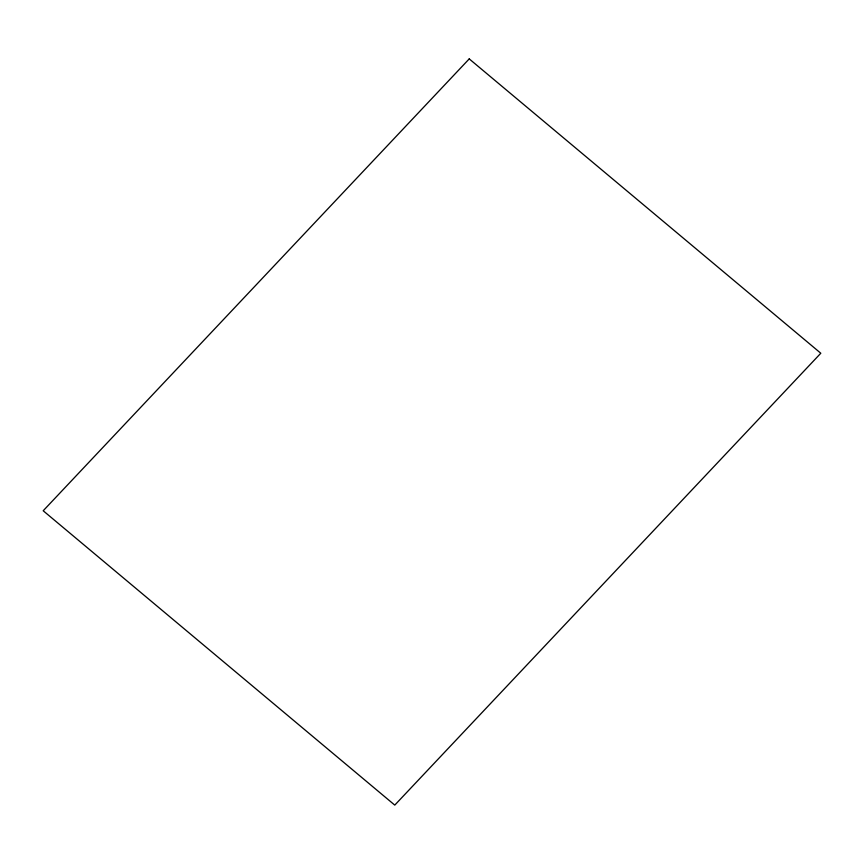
<?xml version="1.0" encoding="UTF-8"?>
<svg xmlns="http://www.w3.org/2000/svg" width="864" height="864" viewBox="0 0 864 864"><rect width="100%" height="100%" fill="white"/><g stroke="black" fill="none" stroke-linecap="round" stroke-linejoin="round"><path stroke-width="1.3" d="M469.228 58.892L43.2 510.764L394.772 805.108L820.8 353.236L469.228 58.892"/></g></svg>
